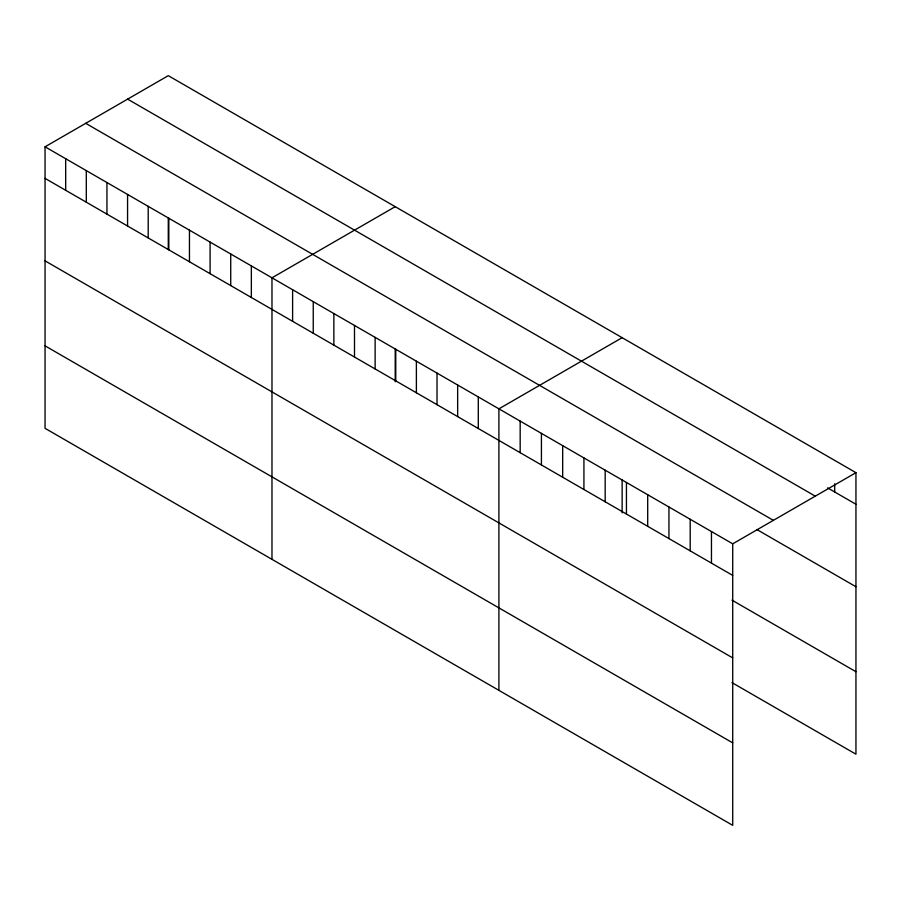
<?xml version="1.0" encoding="UTF-8"?>
<svg xmlns="http://www.w3.org/2000/svg" width="901" height="901" viewBox="0 0 901 901"><rect width="100%" height="100%" fill="white"/><g stroke="black" fill="none" stroke-linecap="round" stroke-linejoin="round"><path stroke-width="1.35" d="M45.05 146.807L732.716 543.821L732.716 825.339L45.05 428.324L45.05 146.807L168.284 75.661L855.95 472.676L855.95 754.193L731.961 682.609M395.212 206.678L271.978 277.823L271.978 559.341M622.14 337.684L498.906 408.84L498.906 690.357M732.716 543.821L855.95 472.676M827.614 487.891L855.95 504.256M127.615 99.133L815.281 496.158M85.719 123.324L773.385 520.35M756.761 529.473L855.95 586.742M45.05 178.387L732.716 575.401M731.961 600.134L855.95 671.718M45.05 260.862L732.716 657.888M45.05 345.849L732.716 742.863M834.698 483.747L834.698 491.991M711.463 531.556L711.463 563.136M690.2 519.28L690.2 550.86M668.947 507.015L668.947 538.595M647.695 494.739L647.695 526.319M626.443 482.463L626.443 514.054M622.14 479.636L622.14 512.827M605.179 470.198L605.179 501.778M583.927 457.922L583.927 489.502M562.674 445.657L562.674 477.237M541.422 433.381L541.422 464.961M520.17 421.105L520.17 452.696M478.285 396.924L478.285 428.504M457.652 385.02L457.652 416.6M437.019 373.104L437.019 404.684M416.386 361.2L416.386 392.78M395.764 349.284L395.764 380.864M395.212 348.619L395.212 381.81M375.131 337.379L375.131 368.959M354.498 325.464L354.498 357.044M333.866 313.548L333.866 345.139M313.244 301.644L313.244 333.224M292.611 289.728L292.611 321.319M251.345 265.908L251.345 297.488M230.724 254.003L230.724 285.583M210.091 242.087L210.091 273.667M189.458 230.183L189.458 261.763M168.825 218.267L168.825 249.847M168.284 217.603L168.284 249.464M148.203 206.363L148.203 237.943M127.57 194.447L127.57 226.027M106.937 182.531L106.937 214.123M86.305 170.627L86.305 202.207M65.683 158.711L65.683 190.302"/></g></svg>
